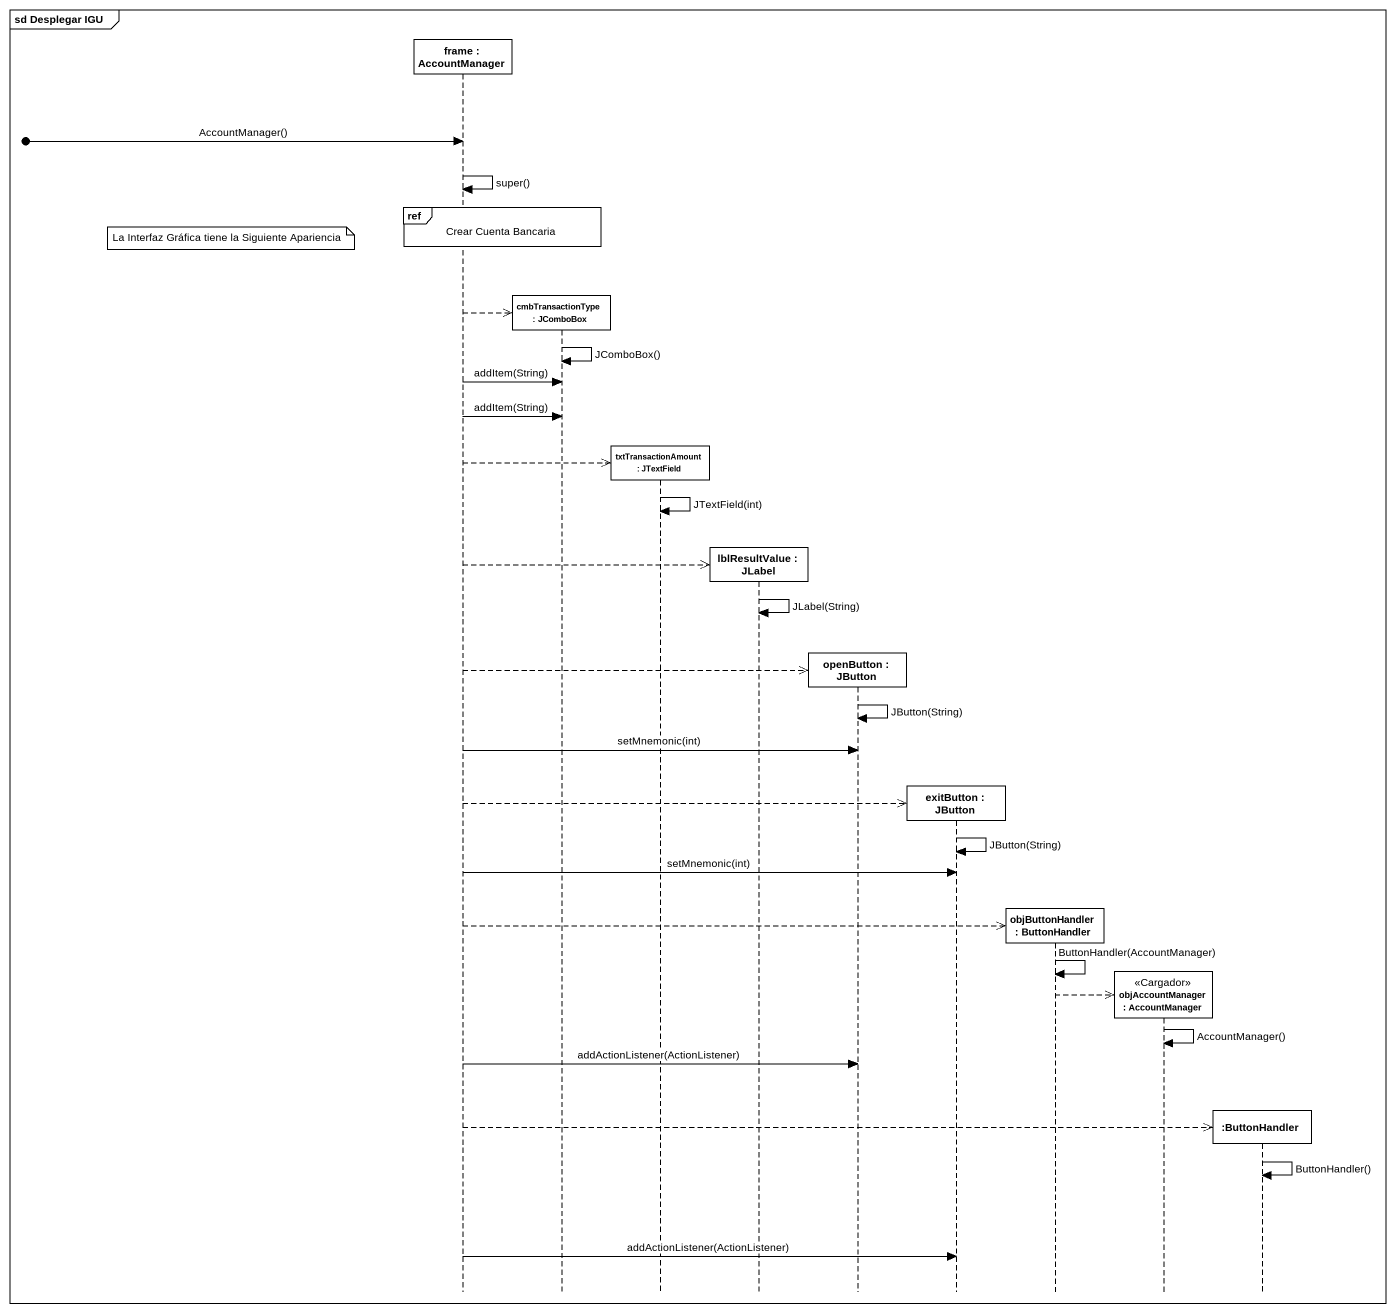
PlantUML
@startuml
mainframe sd Desplegar IGU
hide footbox
participant "frame : AccountManager" as frame_
participant "cmbTransactionType : JComboBox" as cmbTransactionType
participant "txtTransactionAmount : JTextField" as txtTransactionAmount
participant "lblResultValue : JLabel" as lblResultValue
participant "openButton : JButton" as openButton
participant "exitButton : JButton" as exitButton
participant "objButtonHandler : ButtonHandler" as objButtonHandler
participant "objAccountManager : AccountManager" as objAccountManager <<Cargador>>
participant ":ButtonHandler" as ButtonHandler

[o-> frame_ : AccountManager()
frame_ -> frame_ : super()
ref over frame_, cmbTransactionType : Crear Cuenta Bancaria
note left of frame_ : La Interfaz Gráfica tiene la Siguiente Apariencia
frame_ -->> cmbTransactionType **
cmbTransactionType -> cmbTransactionType : JComboBox()
frame_ -> cmbTransactionType : addItem(String)
frame_ -> cmbTransactionType : addItem(String)
frame_ -->> txtTransactionAmount **
txtTransactionAmount -> txtTransactionAmount : JTextField(int)
frame_ -->> lblResultValue **
lblResultValue -> lblResultValue : JLabel(String)
frame_ -->> openButton **
openButton -> openButton : JButton(String)
frame_ -> openButton : setMnemonic(int)
frame_ -->> exitButton **
exitButton -> exitButton : JButton(String)
frame_ -> exitButton : setMnemonic(int)
frame_ -->> objButtonHandler **
objButtonHandler -> objButtonHandler : ButtonHandler(AccountManager)
objButtonHandler -->> objAccountManager **
objAccountManager -> objAccountManager : AccountManager()
frame_ -> openButton : addActionListener(ActionListener)
frame_ -->> ButtonHandler **
ButtonHandler -> ButtonHandler : ButtonHandler()
frame_ -> exitButton : addActionListener(ActionListener)
@enduml
